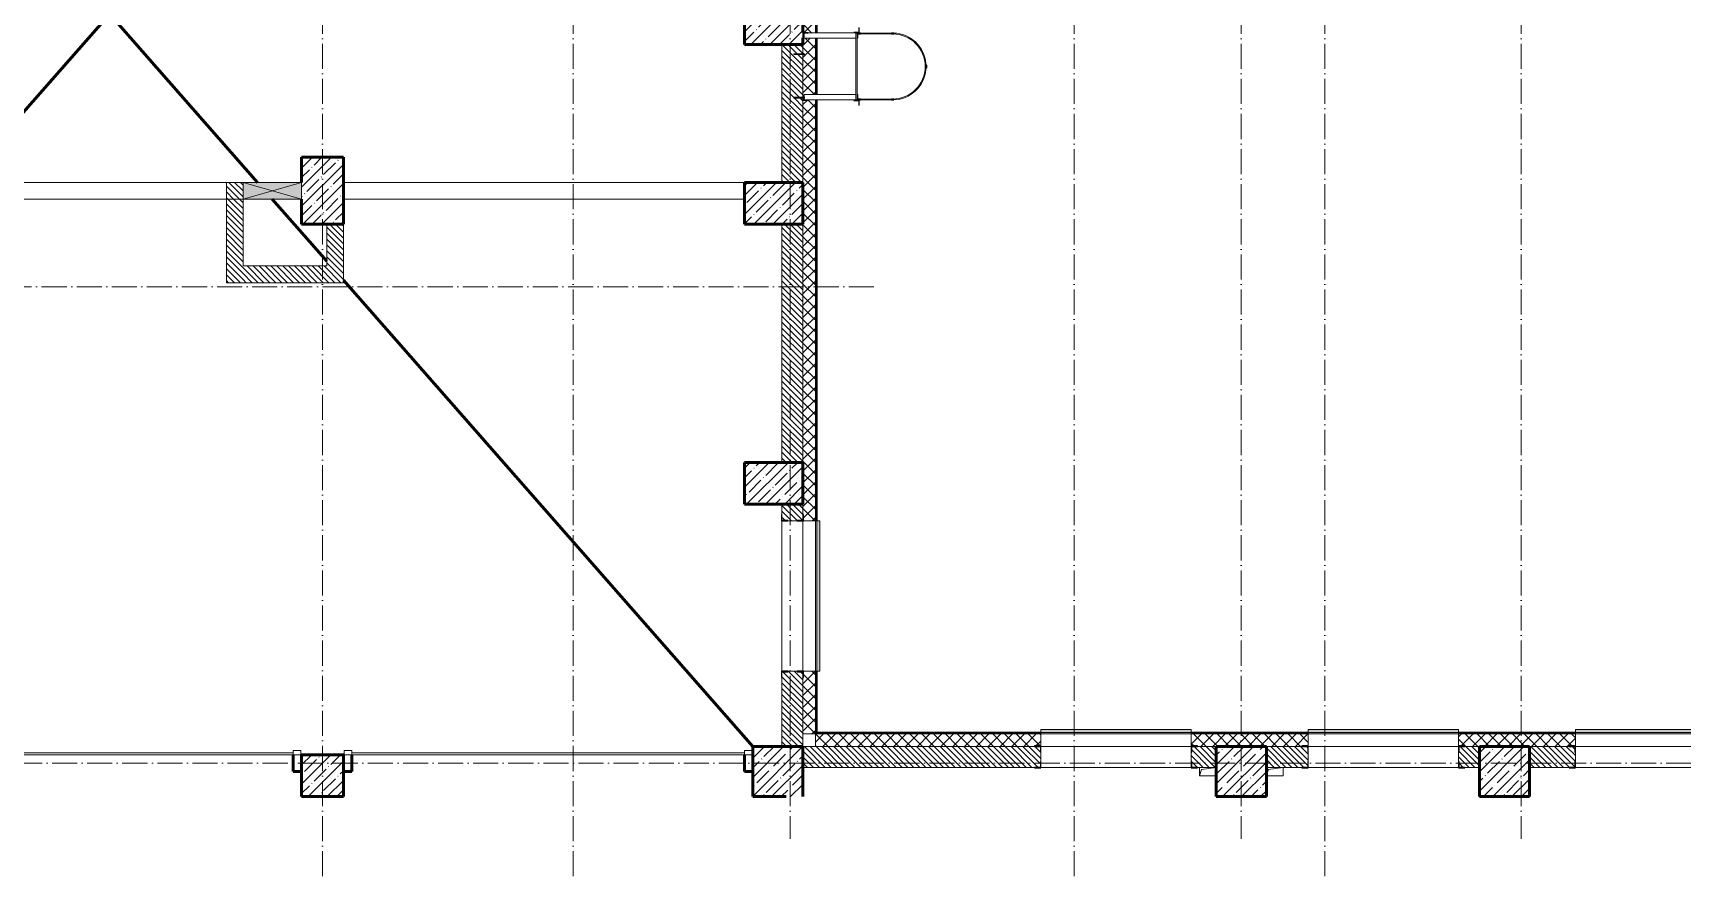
# Model space of a CAD drawing. Header units: millimetres. Extents: x 2294 to 908349, y -83289 to 219220.
# Drawn here: x 180068 to 199821, y 72304 to 82343 of the extents above; entities that cross this region are included whole.
import ezdxf

# ---------------------------------------------------------------- set-up
doc = ezdxf.new("R2010")
doc.units = ezdxf.units.MM
doc.linetypes.add('50_200_ШТРИХ_1Т_ш5_п1_п1_', pattern=[700, 500, -100, 0, -100])
for name, color, linetype, lineweight in [('A-DETL-____-OTLN-1', 7, 'Continuous', 50), ('A-DETL-GENF-OTLN', 7, 'Continuous', 9), ('A-DOOR-____-MCUT', 7, 'Continuous', 13), ('A-DOOR-____-OTLN', 7, 'Continuous', 9), ('A-FLOR-____-OTLN', 7, 'Continuous', 9), ('A-GENM-____-MCUT', 7, 'Continuous', 25), ('A-GENM-____-OTLN', 7, 'Continuous', 9), ('A-GENM-____-OTLN-1', 7, 'Continuous', 25), ('A-GLAZ-____-OTLN', 7, 'Continuous', 9), ('A-WALL-____-MCUT', 7, 'Continuous', 13), ('A-WALL-____-MCUT-1', 7, 'Continuous', 9), ('A-WALL-____-OTLN', 7, 'Continuous', 9), ('A-WALL-____-PATT-1', 7, 'Continuous', 9), ('A-WALL-FNSH-MCUT-1', 7, 'Continuous', 9), ('I-WALL-____-OTLN', 7, 'Continuous', 9), ('S-COLS-____-MCUT', 7, 'Continuous', 50), ('S-COLS-____-OTLN', 7, 'Continuous', 9), ('S-GRID-____-OTLN-1', 7, '50_200_ШТРИХ_1Т_ш5_п1_п1_', 9)]:
    doc.layers.add(name, color=color, linetype=linetype, lineweight=lineweight)
doc.layers.add('A-GLAZ-____-OTLN-1', color=7, linetype='Continuous', lineweight=9, true_color=0xc0c0c0)
pattern_1 = [(135, (165583.507, 6025.276), (-35.35534, -35.35534), [])]
pattern_2 = [(45, (165583.51, 6025.28), (-70.71068, 70.71068), []), (135, (165583.51, 6025.28), (-70.71068, -70.71068), [])]

# ---------------------------------------------------------------- blocks, each defined once
blk = doc.blocks.new('3osi')
at = {"layer": 'S-GRID-____-OTLN-1', "color": 251, "ltscale": 0.6, "true_color": 0x636466}
for p, q in [((183533.5, 96918.1), (183533.5, 58916.9)), ((186533.5, 96918.1), (186533.5, 58916.9)), ((189133.5, 96918.1), (189133.5, 72700.8)), ((192533.5, 96918.1), (192533.5, 58916.9)), ((194533.5, 96918.1), (194533.5, 72700.8)), ((195533.5, 96918.1), (195533.5, 58916.9)), ((197883.5, 96918.1), (197883.5, 72700.8)), ((190133.5, 79306.3), (160914.7, 79306.3)), ((269657.9, 73606.3), (160914.7, 73606.3))]:
    blk.add_line(p, q, dxfattribs=at)
blk = doc.blocks.new('BSC_Колонна _Прямоугольная - 500х700-25279857-АР1_План отверстий 3 этажа в осях 1-64_Ю-ЯЯ')
at = {"layer": 'S-COLS-____-OTLN'}
h = blk.add_hatch(dxfattribs=at)
h.set_pattern_fill('FP_16', color=256, style=0, pattern_type=2)
h.set_pattern_definition([(315, (-76431.04, 23350), (114.04925, 114.04925), []), (315, (-76431.04, 23235.95), (114.04925, 114.04925), [201.613, -40.323, 3.353, -36.97])])
h.paths.add_polyline_path([(-250, -350), (250, -350), (250, 350), (-250, 350), (-250, -55)], flags=0)
at = {"layer": 'S-COLS-____-MCUT'}
for p, q in [((250, 350), (-250, 350)), ((-250, 350), (-250, -350)), ((250, -350), (250, 350)), ((-250, -350), (-170, -350)), ((-107, -350), (250, -350))]:
    blk.add_line(p, q, dxfattribs=at)
blk = doc.blocks.new('BSC_Колонна _Прямоугольная - 600х600-V52-АР1_План отверстий 3 этажа в осях 1-64_Ю-ЯЯ')
at = {"layer": 'S-COLS-____-OTLN'}
h = blk.add_hatch(dxfattribs=at)
h.set_pattern_fill('FP_60', color=256, style=0, pattern_type=2)
h.set_pattern_definition([(45, (-28950, -67481.04), (-114.04925, 114.04925), []), (45, (-28835.95, -67481.04), (-114.04925, 114.04925), [201.613, -40.323, 3.353, -36.97])])
h.paths.add_polyline_path([(-300, -300), (300, -300), (300, 300), (-300, 300), (-300, 237)], flags=0)
at = {"layer": 'S-COLS-____-MCUT'}
for p, q in [((300, 300), (-300, 300)), ((-300, 300), (-300, -300)), ((300, -300), (300, 300)), ((-300, -300), (300, -300))]:
    blk.add_line(p, q, dxfattribs=at)
blk = doc.blocks.new('BSC_Колонна _Прямоугольная - 500х800-V67-АР1_План отверстий 3 этажа в осях 1-64_Ю-ЯЯ')
at = {"layer": 'S-COLS-____-OTLN'}
h = blk.add_hatch(dxfattribs=at)
h.set_pattern_fill('FP_75', color=256, style=0, pattern_type=2)
h.set_pattern_definition([(45, (-17950, -74431.04), (-114.04925, 114.04925), []), (45, (-17835.95, -74431.04), (-114.04925, 114.04925), [201.613, -40.323, 3.353, -36.97])])
h.paths.add_polyline_path([(-250, -400), (250, -400), (250, 400), (-250, 400), (-250, -100)], flags=0)
at = {"layer": 'S-COLS-____-MCUT'}
for p, q in [((250, 400), (-250, 400)), ((-250, 400), (-250, 100)), ((250, -400), (250, 400)), ((-250, -100), (-250, -400)), ((-250, -400), (250, -400))]:
    blk.add_line(p, q, dxfattribs=at)
blk = doc.blocks.new('BSC_Колонна _Прямоугольная - 500х700-25976089-АР1_План отверстий 3 этажа в осях 1-64_Ю-ЯЯ')
at = {"layer": 'S-COLS-____-OTLN'}
h = blk.add_hatch(dxfattribs=at)
h.set_pattern_fill('FP_76', color=256, style=0, pattern_type=2)
h.set_pattern_definition([(315, (-74281.04, 23350), (114.04925, 114.04925), []), (315, (-74281.04, 23235.95), (114.04925, 114.04925), [201.613, -40.323, 3.353, -36.97])])
h.paths.add_polyline_path([(-250, -350), (250, -350), (250, 350), (-250, 350)], flags=0)
at = {"layer": 'S-COLS-____-MCUT'}
for p, q in [((250, 350), (-250, 350)), ((-250, 350), (-250, -350)), ((250, -350), (250, 350)), ((-250, -350), (250, -350))]:
    blk.add_line(p, q, dxfattribs=at)
blk = doc.blocks.new('BSC_Колонна _Прямоугольная - 500х700-V68-АР1_План отверстий 3 этажа в осях 1-64_Ю-ЯЯ')
at = {"layer": 'S-COLS-____-OTLN'}
h = blk.add_hatch(dxfattribs=at)
h.set_pattern_fill('FP_77', color=256, style=0, pattern_type=2)
h.set_pattern_definition([(315, (-70931.04, 23350), (114.04925, 114.04925), []), (315, (-70931.04, 23235.95), (114.04925, 114.04925), [201.613, -40.323, 3.353, -36.97])])
h.paths.add_polyline_path([(-250, -350), (250, -350), (250, 350), (-250, 350)], flags=0)
at = {"layer": 'S-COLS-____-MCUT'}
for p, q in [((250, 350), (-250, 350)), ((-250, 350), (-250, -350)), ((250, -350), (250, 350)), ((-250, -350), (250, -350))]:
    blk.add_line(p, q, dxfattribs=at)
blk = doc.blocks.new('BSC_Колонна _Прямоугольная - 500х500-V71-АР1_План отверстий 3 этажа в осях 1-64_Ю-ЯЯ')
at = {"layer": 'S-COLS-____-OTLN'}
h = blk.add_hatch(dxfattribs=at)
h.set_pattern_fill('FP_80', color=256, style=0, pattern_type=2)
h.set_pattern_definition([(45, (-17950, -67431.04), (-114.04925, 114.04925), []), (45, (-17835.95, -67431.04), (-114.04925, 114.04925), [201.613, -40.323, 3.353, -36.97])])
h.paths.add_polyline_path([(-250, -250), (250, -250), (250, 250), (-250, 250)], flags=0)
at = {"layer": 'S-COLS-____-MCUT'}
for p, q in [((250, 250), (-250, 250)), ((-250, 250), (-250, -250)), ((250, -250), (250, 250)), ((-250, -250), (250, -250))]:
    blk.add_line(p, q, dxfattribs=at)
blk = doc.blocks.new('BSC_Колонна _Прямоугольная - 600х600-V89-АР1_План отверстий 3 этажа в осях 1-64_Ю-ЯЯ')
at = {"layer": 'S-COLS-____-OTLN'}
h = blk.add_hatch(dxfattribs=at)
h.set_pattern_fill('FP_94', color=256, style=0, pattern_type=2)
h.set_pattern_definition([(45, (-32100, -67481.04), (-114.04925, 114.04925), []), (45, (-31985.95, -67481.04), (-114.04925, 114.04925), [201.613, -40.323, 3.353, -36.97])])
h.paths.add_polyline_path([(-300, -300), (300, -300), (300, 300), (-300, 300)], flags=0)
at = {"layer": 'S-COLS-____-MCUT'}
for p, q in [((300, 300), (-300, 300)), ((-300, 300), (-300, -300)), ((300, -300), (300, 300)), ((-300, -300), (300, -300))]:
    blk.add_line(p, q, dxfattribs=at)
blk = doc.blocks.new('BSC_Колонна _Прямоугольная - 600х600-V90-АР1_План отверстий 3 этажа в осях 1-64_Ю-ЯЯ')
at = {"layer": 'S-COLS-____-OTLN'}
h = blk.add_hatch(dxfattribs=at)
h.set_pattern_fill('FP_95', color=256, style=0, pattern_type=2)
h.set_pattern_definition([(45, (-23400, -67481.04), (-114.04925, 114.04925), []), (45, (-23285.95, -67481.04), (-114.04925, 114.04925), [201.613, -40.323, 3.353, -36.97])])
h.paths.add_polyline_path([(-300, -300), (300, -300), (300, 300), (-300, 300)], flags=0)
at = {"layer": 'S-COLS-____-MCUT'}
for p, q in [((300, 300), (-300, 300)), ((-300, 300), (-300, -300)), ((300, -300), (300, 300)), ((-300, -300), (100, -300))]:
    blk.add_line(p, q, dxfattribs=at)
blk = doc.blocks.new('Фахверк_СКБ_Уголок - 250_2700-27497298-АР1_План отверстий 3 этажа в осях 1-64_Ю-ЯЯ')
at = {"layer": 'A-GENM-____-MCUT'}
for p, q in [((200, 181), (125, 181)), ((125, 181), (125, 106)), ((125, 106), (131, 106)), ((131, 106), (131, 175)), ((131, 175), (200, 175)), ((200, 175), (200, 181)), ((131, -6), (125, -6)), ((125, -6), (125, -81)), ((125, -81), (200, -81)), ((131, -75), (131, -6)), ((200, -75), (131, -75)), ((200, -81), (200, -75))]:
    blk.add_line(p, q, dxfattribs=at)
blk = doc.blocks.new('Фахверк_СКБ_Уголок - 250_2700-27509033-АР1_План отверстий 3 этажа в осях 1-64_Ю-ЯЯ')
at = {"layer": 'A-GENM-____-MCUT'}
for p, q in [((125, 181), (50, 181)), ((50, 181), (50, 175)), ((50, 175), (119, 175)), ((119, 175), (119, 106)), ((119, 106), (125, 106)), ((125, 106), (125, 181)), ((119, -75), (50, -75)), ((50, -75), (50, -81)), ((50, -81), (125, -81)), ((125, -6), (119, -6)), ((119, -6), (119, -75)), ((125, -81), (125, -6))]:
    blk.add_line(p, q, dxfattribs=at)
blk = doc.blocks.new('AR_Отверстие прямоугольное _в плите_ - AR_Отверстие прямоугольное _в плите_-V183-АР1_План отверстий 3 этажа в осях 1-64_Ю-ЯЯ')
at = {"layer": 'A-GENM-____-OTLN'}
for p, q in [((-100, 50), (-100, -50)), ((-100, -50), (-75, 25)), ((-75, 25), (100, 50)), ((100, -50), (100, 50)), ((-100, -50), (100, -50))]:
    blk.add_line(p, q, dxfattribs=at)
blk = doc.blocks.new('AR_Отверстие прямоугольное _в плите_ - AR_Отверстие прямоугольное _в плите_-V175-АР1_План отверстий 3 этажа в осях 1-64_Ю-ЯЯ')
at = {"layer": 'A-GENM-____-OTLN'}
for p, q in [((-100, -50), (-75, 25)), ((-75, 25), (100, 50)), ((100, -50), (100, 50)), ((-100, -50), (100, -50))]:
    blk.add_line(p, q, dxfattribs=at)
blk = doc.blocks.new('Лестница_Металлическая_Кровля_Перепад - Назначение габаритов по экземпляру-30749997-АР1_План отверстий 3 этажа в осях 1-64_Ю-ЯЯ')
at = {"layer": 'A-GENM-____-MCUT'}
for p, q in [((140, 1610), (110, 1610)), ((110, 1610), (110, 1600)), ((140, 1610), (110, 1610)), ((110, 1610), (110, 1600)), ((110, 1600), (140, 1600)), ((110, 1600), (140, 1600)), ((140, 1600), (140, 1610)), ((140, 1600), (140, 1610)), ((-147, 1493), (-168, 1472)), ((-168, 1472), (-161, 1465)), ((-161, 1465), (-140, 1486)), ((-140, 1486), (-147, 1493)), ((397, 1493), (390, 1486)), ((390, 1486), (411, 1465)), ((418, 1472), (397, 1493)), ((411, 1465), (418, 1472)), ((-275, 1215), (-275, 1185)), ((-265, 1215), (-275, 1215)), ((-265, 1185), (-265, 1215)), ((525, 1215), (515, 1215)), ((515, 1215), (515, 1185)), ((525, 1185), (525, 1215)), ((-275, 1185), (-265, 1185)), ((515, 1185), (525, 1185)), ((-265, 815), (-275, 815)), ((-275, 815), (-275, 785)), ((-265, 785), (-265, 815)), ((525, 815), (515, 815)), ((515, 815), (515, 785)), ((525, 785), (525, 815))]:
    blk.add_line(p, q, dxfattribs=at)
at = {"layer": 'A-GENM-____-OTLN'}
for p, q in [((-275, 1185), (-275, 815)), ((-265, 815), (-265, 1185)), ((515, 1185), (515, 815)), ((525, 815), (525, 1185))]:
    blk.add_line(p, q, dxfattribs=at)
for radius, start, end in [(390, 0, 180), (400, 47.1513, 132.8487), (400, 137.1513, 177.8405), (400, 2.1595, 42.8487)]:
    blk.add_arc((125, 1200), radius, start, end, dxfattribs=at)
blk = doc.blocks.new('ЛМ_Арматурный стержень_ГОСТ 5781-82 - Ø 18 А240-29172526-АР1_План отверстий 3 этажа в осях 1-64_Ю-ЯЯ')
at = {"layer": 'A-GENM-____-OTLN'}
for p, q in [((24334, 76318), (24334, 75518)), ((24334, 76318), (24343, 76318)), ((24343, 76318), (24352, 76318)), ((24352, 75518), (24352, 76318)), ((24343, 75518), (24334, 75518)), ((24352, 75518), (24343, 75518))]:
    blk.add_line(p, q, dxfattribs=at)
blk = doc.blocks.new('ЛМ_Уголок_ГОСТ 8509-93 - L 63х63x6-29176215-АР1_План отверстий 3 этажа в осях 1-64_Ю-ЯЯ')
at = {"layer": 'A-GENM-____-MCUT'}
for p, q in [((24369, 76324), (24312, 76324)), ((24312, 76324), (24312, 76318)), ((24360, 76318), (24375, 76318)), ((24375, 76381), (24369, 76381)), ((24369, 76381), (24369, 76324)), ((24375, 76318), (24375, 76381))]:
    blk.add_line(p, q, dxfattribs=at)
blk = doc.blocks.new('ЛМ_Уголок_ГОСТ 8509-93 - L 63х63x6-29176216-АР1_План отверстий 3 этажа в осях 1-64_Ю-ЯЯ')
at = {"layer": 'A-GENM-____-MCUT'}
for p, q in [((24312, 75518), (24312, 75512)), ((24312, 75512), (24369, 75512)), ((24375, 75518), (24360, 75518)), ((24369, 75512), (24369, 75455)), ((24375, 75455), (24375, 75518)), ((24369, 75455), (24375, 75455))]:
    blk.add_line(p, q, dxfattribs=at)
blk = doc.blocks.new('Анкер клиновой - Анкер клиновой МКТ V-A 10-10-15_115-14811140-АР1_План отверстий 3 этажа в осях 1-64_Ю-ЯЯ')
at = {"layer": 'A-GENM-____-OTLN'}
for p, q in [((23706, 76071), (23591, 76071)), ((23591, 76061), (23591, 76071)), ((23591, 76061), (23706, 76061)), ((23710, 76074), (23706, 76074)), ((23706, 76058), (23706, 76074)), ((23706, 76074), (23706, 76072)), ((23706, 76060), (23706, 76058)), ((23706, 76058), (23710, 76058)), ((23710, 76072), (23710, 76074)), ((23710, 76074), (23710, 76058)), ((23720, 76071), (23710, 76071)), ((23710, 76061), (23720, 76061)), ((23710, 76058), (23710, 76060)), ((23720, 76071), (23720, 76061))]:
    blk.add_line(p, q, dxfattribs=at)
blk = doc.blocks.new('Анкер клиновой - Анкер клиновой МКТ V-A 10-10-15_115-V208-АР1_План отверстий 3 этажа в осях 1-64_Ю-ЯЯ')
at = {"layer": 'A-GENM-____-OTLN'}
for p, q in [((23700, 75550), (23591, 75550)), ((23591, 75540), (23591, 75550)), ((23591, 75540), (23700, 75540)), ((23710, 75553), (23706, 75553)), ((23706, 75537), (23710, 75537)), ((23710, 75551), (23710, 75553)), ((23710, 75553), (23710, 75537)), ((23720, 75550), (23710, 75550)), ((23710, 75540), (23720, 75540)), ((23710, 75537), (23710, 75539)), ((23720, 75550), (23720, 75540))]:
    blk.add_line(p, q, dxfattribs=at)
blk = doc.blocks.new('ЛМ_Уголок_ГОСТ 8509-93 - L 63х63x6-29171483-АР1_План отверстий 3 этажа в осях 1-64_Ю-ЯЯ')
at = {"layer": 'A-GENM-____-OTLN'}
for p, q in [((23700, 76324), (23700, 76261)), ((23763, 76324), (23700, 76324)), ((23700, 76261), (23706, 76261)), ((23706, 76261), (23706, 76318)), ((23706, 76318), (23763, 76318)), ((23763, 76318), (23763, 76324))]:
    blk.add_line(p, q, dxfattribs=at)
blk = doc.blocks.new('ЛМ_Уголок_ГОСТ 8509-93 - L 63х63x6-29171484-АР1_План отверстий 3 этажа в осях 1-64_Ю-ЯЯ')
at = {"layer": 'A-GENM-____-OTLN'}
for p, q in [((23706, 75575), (23700, 75575)), ((23700, 75575), (23700, 75512)), ((23700, 75512), (23763, 75512)), ((23706, 75518), (23706, 75575)), ((23763, 75518), (23706, 75518)), ((23763, 75512), (23763, 75518))]:
    blk.add_line(p, q, dxfattribs=at)
blk = doc.blocks.new('ЛМ_Уголок_ГОСТ 8509-93 - L 63х63x6-30750527-АР1_План отверстий 3 этажа в осях 1-64_Ю-ЯЯ')
at = {"layer": 'A-GENM-____-OTLN'}
for p, q in [((0, 45), (0, -18)), ((619, 45), (0, 45)), ((645, 45), (637, 45)), ((645, -18), (645, 45)), ((48, -18), (619, -18)), ((637, -18), (645, -18))]:
    blk.add_line(p, q, dxfattribs=at)
blk = doc.blocks.new('ЛМ_Уголок_ГОСТ 8509-93 - L 63х63x6-30750528-АР1_План отверстий 3 этажа в осях 1-64_Ю-ЯЯ')
at = {"layer": 'A-GENM-____-OTLN'}
for p, q in [((0, 18), (0, -4)), ((619, 18), (48, 18)), ((645, 18), (637, 18)), ((645, -45), (645, 18)), ((0, -14), (0, -45)), ((0, -45), (619, -45)), ((637, -45), (645, -45))]:
    blk.add_line(p, q, dxfattribs=at)
blk = doc.blocks.new('Отлив_СКБ - Отлив витража_СФТК-31884011-АР1_План отверстий 3 этажа в осях 1-64_Ю-ЯЯ')
at = {"layer": 'A-GLAZ-____-OTLN-1'}
for points in [[(1800, 2), (1800, 37), (0, 37), (0, 2), (1715, 2)], [(1715, 0), (1800, 0), (1800, 2), (0, 2), (0, 0)]]:
    blk.add_hatch(color=256, dxfattribs=at).paths.add_polyline_path(points, flags=0)
at = {"layer": 'A-GLAZ-____-OTLN'}
for p, q in [((0, 3), (0, 37)), ((1800, 37), (0, 37)), ((0, 2), (1800, 2)), ((1800, 37), (1800, 3)), ((1800, 0), (0, 0))]:
    blk.add_line(p, q, dxfattribs=at)
blk = doc.blocks.new('DM_Штора_Противопожарная_Doormaster_EI-60 - ш_4000 х в_2680-31485573-АР1_План отверстий 3 этажа в осях 1-64_Ю-ЯЯ')
at = {"layer": 'A-DOOR-____-MCUT'}
for p, q in [((-1875, 150), (-1965, 150)), ((-1965, 150), (-1965, 100)), ((-1965, 100), (-1875, 100)), ((-1875, 100), (-1875, 150)), ((-1875, 125), (2125, 125)), ((2125, 150), (2125, 100)), ((2215, 150), (2125, 150)), ((2125, 100), (2215, 100)), ((2215, 100), (2215, 150))]:
    blk.add_line(p, q, dxfattribs=at)
blk = doc.blocks.new('DM_Штора_Противопожарная_Doormaster_EI-60 - ш_4700 х в_2680-31485574-АР1_План отверстий 3 этажа в осях 1-64_Ю-ЯЯ')
at = {"layer": 'A-DOOR-____-MCUT'}
for p, q in [((-2225, 150), (-2315, 150)), ((-2315, 150), (-2315, 100)), ((-2315, 100), (-2225, 100)), ((-2225, 100), (-2225, 150)), ((-2225, 125), (2475, 125)), ((2475, 150), (2475, 100)), ((2565, 150), (2475, 150)), ((2475, 100), (2565, 100)), ((2565, 100), (2565, 150))]:
    blk.add_line(p, q, dxfattribs=at)
blk = doc.blocks.new('BSC_Колонна _Прямоугольная1 - 200х100 _металл_-31488033-АР1_План отверстий 3 этажа в осях 1-64_Ю-ЯЯ')
at = {"layer": 'S-COLS-____-MCUT'}
for p, q in [((100, 50), (-100, 50)), ((-100, 50), (-100, 40)), ((100, -50), (100, 50)), ((-100, -50), (100, -50))]:
    blk.add_line(p, q, dxfattribs=at)
blk = doc.blocks.new('BSC_Колонна _Прямоугольная1 - 200х100 _металл_-V209-АР1_План отверстий 3 этажа в осях 1-64_Ю-ЯЯ')
at = {"layer": 'S-COLS-____-MCUT'}
for p, q in [((100, 50), (-100, 50)), ((100, -50), (100, 50)), ((-100, -40), (-100, -50)), ((-100, -50), (100, -50))]:
    blk.add_line(p, q, dxfattribs=at)
blk = doc.blocks.new('AR_Отверстие прямоугольное _в стене__БезПР - AR_Отверстие прямоугольное _в стене__БезПР-36898863-АР1_План отверстий 3 этажа в осях 1-64_Ю-ЯЯ')
at = {"layer": 'A-GLAZ-____-OTLN'}
blk.add_hatch(color=256, dxfattribs=at).paths.add_polyline_path([(-350, 100), (-350, -100), (350, -100), (350, 100)], flags=0)
at = {"layer": 'A-DETL-GENF-OTLN'}
for p, q in [((-350, -100), (-350, 100)), ((-350, 100), (350, 100)), ((350, 100), (-350, -100)), ((-350, 100), (350, -100)), ((350, 100), (-350, 100)), ((-350, 100), (-350, -100)), ((350, 100), (350, -100)), ((350, -100), (350, 100)), ((350, -100), (-350, -100)), ((-350, -100), (350, -100))]:
    blk.add_line(p, q, dxfattribs=at)
at = {"layer": 'A-GLAZ-____-OTLN'}
blk.add_line((350, 100), (-350, 100), dxfattribs=at)
blk = doc.blocks.new('3floor')
at = {"layer": 'A-WALL-____-PATT-1'}
h = blk.add_hatch(dxfattribs=at)
h.set_pattern_fill('FP_4', color=256, style=0, pattern_type=2)
h.set_pattern_definition(pattern_2)
h.paths.add_polyline_path([(189434, 73956), (189434, 74706), (189290, 74706), (189290, 74631), (189284, 74631), (189284, 73956), (189430, 73956)], flags=0)
h.paths.add_polyline_path([(189434, 76506), (189434, 81543), (189347, 81543), (189347, 81537), (189284, 81537), (189284, 76581), (189290, 76581), (189290, 76506)], flags=0)
h.paths.add_polyline_path([(189299, 81543), (189299, 81565), (189290, 81565), (189290, 81543), (189294, 81543)], flags=0)
h.paths.add_polyline_path([(189294, 81575), (189299, 81576), (189299, 81606), (189434, 81606), (189434, 82280), (189299, 82280), (189299, 82343), (189290, 82343), (189290, 82286), (189284, 82286), (189284, 82096), (189304, 82096), (189304, 82086), (189284, 82086), (189284, 81600), (189290, 81600), (189290, 81576), (189294, 81576)], flags=0)
h.paths.add_polyline_path([(189434, 82343), (189434, 91956), (189284, 91956), (189284, 82349), (189347, 82349), (189347, 82343), (189430, 82343)], flags=0)
h = blk.add_hatch(dxfattribs=at)
h.set_pattern_fill('FP_9', color=256, style=0, pattern_type=2)
h.set_pattern_definition(pattern_1)
h.paths.add_polyline_path([(189034, 80556), (189284, 80556), (189284, 81565), (189175, 81566), (189175, 81575), (189284, 81575), (189284, 82086), (189175, 82087), (189175, 82096), (189284, 82096), (189284, 82206), (189034, 82206), (189034, 81008)], flags=0)
h = blk.add_hatch(dxfattribs=at)
h.set_pattern_fill('FP_9', color=256, style=0, pattern_type=2)
h.set_pattern_definition(pattern_1)
h.paths.add_polyline_path([(182584, 80356), (182584, 80556), (182384, 80556), (182384, 80356)], flags=0)
h = blk.add_hatch(dxfattribs=at)
h.set_pattern_fill('FP_9', color=256, style=0, pattern_type=2)
h.set_pattern_definition(pattern_1)
h.paths.add_polyline_path([(182584, 79356), (182584, 80356), (182384, 80356), (182384, 79356)], flags=0)
h = blk.add_hatch(dxfattribs=at)
h.set_pattern_fill('FP_9', color=256, style=0, pattern_type=2)
h.set_pattern_definition(pattern_1)
h.paths.add_polyline_path([(183784, 79556), (183784, 80056), (183584, 80056), (183584, 79556)], flags=0)
h = blk.add_hatch(dxfattribs=at)
h.set_pattern_fill('FP_9', color=256, style=0, pattern_type=2)
h.set_pattern_definition(pattern_1)
h.paths.add_polyline_path([(189284, 77206), (189284, 80056), (189034, 80056), (189034, 77206)], flags=0)
h = blk.add_hatch(dxfattribs=at)
h.set_pattern_fill('FP_9', color=256, style=0, pattern_type=2)
h.set_pattern_definition(pattern_1)
h.paths.add_polyline_path([(182584, 79356), (183784, 79356), (183784, 79556), (182584, 79556)], flags=0)
h = blk.add_hatch(dxfattribs=at)
h.set_pattern_fill('FP_9', color=256, style=0, pattern_type=2)
h.set_pattern_definition(pattern_1)
h.paths.add_polyline_path([(189034, 73806), (189284, 73806), (189284, 74700), (189215, 74700), (189215, 74706), (189103, 74706), (189103, 74700), (189034, 74700), (189034, 74550)], flags=0)
h.paths.add_polyline_path([(189215, 76506), (189215, 76512), (189284, 76512), (189284, 76706), (189034, 76706), (189034, 76512), (189103, 76512), (189103, 76506)], flags=0)
h = blk.add_hatch(dxfattribs=at)
h.set_pattern_fill('FP_4', color=256, style=0, pattern_type=2)
h.set_pattern_definition(pattern_2)
h.paths.add_polyline_path([(210784, 73806), (210784, 73956), (209934, 73956), (209934, 73806), (210640, 73806)], flags=0)
h.paths.add_polyline_path([(206809, 73806), (208134, 73806), (208134, 73956), (206734, 73956), (206734, 73812), (206809, 73812)], flags=0)
h.paths.add_polyline_path([(204859, 73806), (204859, 73812), (204934, 73812), (204934, 73956), (203534, 73956), (203534, 73812), (203609, 73812), (203609, 73806), (204834, 73806)], flags=0)
h.paths.add_polyline_path([(201659, 73806), (201659, 73812), (201734, 73812), (201734, 73956), (200334, 73956), (200334, 73812), (200409, 73812), (200409, 73806), (201584, 73806)], flags=0)
h.paths.add_polyline_path([(197984, 73806), (198459, 73806), (198459, 73812), (198534, 73812), (198534, 73956), (197134, 73956), (197134, 73812), (197209, 73812), (197209, 73806), (197384, 73806)], flags=0)
h.paths.add_polyline_path([(195259, 73806), (195259, 73812), (195334, 73812), (195334, 73956), (193934, 73956), (193934, 73812), (194009, 73812), (194009, 73806), (194834, 73806)], flags=0)
h.paths.add_polyline_path([(192059, 73806), (192059, 73812), (192134, 73812), (192134, 73956), (189434, 73956), (189434, 73806), (190314, 73806)], flags=0)
h = blk.add_hatch(dxfattribs=at)
h.set_pattern_fill('FP_9', color=256, style=0, pattern_type=2)
h.set_pattern_definition(pattern_1)
h.paths.add_polyline_path([(194009, 73556), (194234, 73556), (194234, 73806), (193940, 73806), (193940, 73737), (193934, 73737), (193934, 73625), (193940, 73625), (193940, 73556)], flags=0)
h.paths.add_polyline_path([(192059, 73556), (192128, 73557), (192128, 73625), (192134, 73625), (192134, 73737), (192128, 73737), (192128, 73806), (189284, 73806), (189284, 73556), (190314, 73556)], flags=0)
h = blk.add_hatch(dxfattribs=at)
h.set_pattern_fill('FP_9', color=256, style=0, pattern_type=2)
h.set_pattern_definition(pattern_1)
h.paths.add_polyline_path([(197384, 73556), (197384, 73806), (197140, 73806), (197140, 73737), (197134, 73737), (197134, 73625), (197140, 73625), (197140, 73556), (197209, 73556)], flags=0)
h.paths.add_polyline_path([(195259, 73556), (195328, 73556), (195328, 73625), (195334, 73625), (195334, 73737), (195328, 73737), (195328, 73806), (194834, 73806), (194834, 73556)], flags=0)
h = blk.add_hatch(dxfattribs=at)
h.set_pattern_fill('FP_9', color=256, style=0, pattern_type=2)
h.set_pattern_definition(pattern_1)
h.paths.add_polyline_path([(200984, 73556), (200984, 73806), (200340, 73806), (200340, 73737), (200334, 73737), (200334, 73625), (200340, 73625), (200340, 73556), (200919, 73556)], flags=0)
h.paths.add_polyline_path([(198459, 73556), (198528, 73556), (198528, 73625), (198534, 73625), (198534, 73737), (198528, 73737), (198528, 73806), (197984, 73806), (197984, 73556)], flags=0)
at = {"layer": 'A-DETL-____-OTLN-1'}
for p, q in [((173184, 91456), (182756, 80556)), ((179084, 80411), (185834, 88081)), ((182931, 80356), (183584, 79614)), ((183784, 79386), (188684, 73806))]:
    blk.add_line(p, q, dxfattribs=at)
at = {"layer": 'A-FLOR-____-OTLN'}
for p, q in [((183184, 73706), (179184, 73706)), ((188584, 73706), (183884, 73706))]:
    blk.add_line(p, q, dxfattribs=at)
at = {"layer": 'A-WALL-____-MCUT'}
for p, q in [((189034, 82206), (189034, 80556)), ((189284, 82206), (189284, 82096)), ((189284, 82086), (189284, 81600)), ((189284, 81537), (189284, 80556)), ((182384, 80556), (182384, 79356)), ((182584, 80556), (182384, 80556)), ((182384, 80356), (182584, 80356)), ((182584, 79556), (182584, 80356)), ((183584, 80056), (183584, 79556)), ((183784, 79356), (183784, 80056)), ((189034, 80056), (189034, 77206)), ((189284, 80056), (189284, 77206)), ((183584, 79556), (182584, 79556)), ((182384, 79356), (183784, 79356)), ((189034, 76706), (189034, 76581)), ((189284, 76581), (189284, 76706)), ((189103, 76506), (189215, 76506)), ((189215, 74706), (189103, 74706)), ((189034, 74631), (189034, 73806)), ((189284, 74631), (189284, 73806)), ((189284, 73806), (192059, 73806)), ((192134, 73625), (192134, 73737)), ((193934, 73737), (193934, 73625)), ((194234, 73806), (194009, 73806)), ((195259, 73806), (194834, 73806)), ((195334, 73625), (195334, 73737)), ((197134, 73737), (197134, 73625)), ((197384, 73806), (197209, 73806)), ((198459, 73806), (197984, 73806)), ((198534, 73625), (198534, 73737)), ((189284, 73556), (192059, 73556)), ((194009, 73556), (194234, 73556)), ((194834, 73556), (195259, 73556)), ((197209, 73556), (197384, 73556)), ((197984, 73556), (198459, 73556))]:
    blk.add_line(p, q, dxfattribs=at)
at = {"layer": 'A-WALL-____-MCUT-1'}
for p, q in [((189440, 82343), (189440, 91955)), ((189446, 82343), (189446, 91955)), ((189434, 81606), (189434, 82280)), ((189440, 81606), (189440, 82280)), ((189446, 81606), (189446, 82280)), ((189434, 76506), (189434, 81543)), ((189440, 76506), (189440, 81543)), ((189446, 76506), (189446, 81543)), ((189290, 76506), (189434, 76506)), ((189434, 74706), (189290, 74706)), ((189434, 74706), (189434, 73806)), ((189440, 73956), (189440, 74706)), ((189446, 73956), (189446, 74706)), ((189284, 73956), (192134, 73956)), ((192134, 73968), (189434, 73968)), ((192134, 73962), (189434, 73962)), ((192134, 73812), (192134, 73956)), ((195334, 73968), (193934, 73968)), ((195334, 73962), (193934, 73962)), ((193934, 73956), (193934, 73956)), ((193934, 73956), (193934, 73812)), ((195334, 73956), (193934, 73956)), ((195334, 73812), (195334, 73956)), ((198534, 73968), (197134, 73968)), ((198534, 73962), (197134, 73962)), ((197134, 73956), (198534, 73956)), ((197134, 73956), (197134, 73812)), ((198534, 73812), (198534, 73956))]:
    blk.add_line(p, q, dxfattribs=at)
at = {"layer": 'A-WALL-____-OTLN'}
for p, q in [((189034, 74706), (189034, 76506)), ((189284, 74706), (189284, 76506)), ((189284, 76506), (189284, 74706)), ((189434, 76506), (189434, 74706)), ((193934, 73956), (192134, 73956)), ((195334, 73956), (197134, 73956)), ((198534, 73956), (200334, 73956)), ((193934, 73806), (192134, 73806)), ((197134, 73806), (195334, 73806)), ((200334, 73806), (198534, 73806)), ((193934, 73556), (192134, 73556)), ((197134, 73556), (195334, 73556)), ((200334, 73556), (198534, 73556))]:
    blk.add_line(p, q, dxfattribs=at)
at = {"layer": 'A-WALL-FNSH-MCUT-1'}
for p, q in [((189434, 91955), (189434, 82343)), ((189454, 82343), (189454, 91955)), ((189454, 81606), (189454, 82280)), ((189454, 76506), (189454, 81543)), ((189434, 76506), (189454, 76506)), ((189454, 74706), (189434, 74706)), ((189454, 73956), (189454, 74706)), ((192134, 73976), (189434, 73976)), ((192134, 73956), (192134, 73976)), ((195334, 73976), (193934, 73976)), ((193934, 73976), (193934, 73956)), ((195334, 73956), (195334, 73976)), ((198534, 73976), (197134, 73976)), ((197134, 73976), (197134, 73956)), ((198534, 73956), (198534, 73976))]:
    blk.add_line(p, q, dxfattribs=at)
at = {"layer": 'I-WALL-____-OTLN'}
for p, q in [((179084, 80556), (182384, 80556)), ((183784, 80556), (188584, 80556)), ((182384, 80356), (179084, 80356)), ((188584, 80356), (183784, 80356))]:
    blk.add_line(p, q, dxfattribs=at)
at = {"layer": 'A-DOOR-____-OTLN'}
for name, p in [('DM_Штора_Противопожарная_Doormaster_EI-60 - ш_4000 х в_2680-31485573-АР1_План отверстий 3 этажа в осях 1-64_Ю-ЯЯ', (181059, 73606)), ('DM_Штора_Противопожарная_Doormaster_EI-60 - ш_4700 х в_2680-31485574-АР1_План отверстий 3 этажа в осях 1-64_Ю-ЯЯ', (186109, 73606))]:
    blk.add_blockref(name, p, dxfattribs=at)
at = {"layer": 'A-GENM-____-OTLN'}
for name, p in [('ЛМ_Уголок_ГОСТ 8509-93 - L 63х63x6-29176215-АР1_План отверстий 3 этажа в осях 1-64_Ю-ЯЯ', (165584, 6025)), ('ЛМ_Уголок_ГОСТ 8509-93 - L 63х63x6-29171483-АР1_План отверстий 3 этажа в осях 1-64_Ю-ЯЯ', (165584, 6025)), ('ЛМ_Арматурный стержень_ГОСТ 5781-82 - Ø 18 А240-29172526-АР1_План отверстий 3 этажа в осях 1-64_Ю-ЯЯ', (165584, 6025)), ('Анкер клиновой - Анкер клиновой МКТ V-A 10-10-15_115-14811140-АР1_План отверстий 3 этажа в осях 1-64_Ю-ЯЯ', (165584, 6025)), ('ЛМ_Уголок_ГОСТ 8509-93 - L 63х63x6-29171484-АР1_План отверстий 3 этажа в осях 1-64_Ю-ЯЯ', (165584, 6025)), ('Анкер клиновой - Анкер клиновой МКТ V-A 10-10-15_115-V208-АР1_План отверстий 3 этажа в осях 1-64_Ю-ЯЯ', (165584, 6025)), ('ЛМ_Уголок_ГОСТ 8509-93 - L 63х63x6-29176216-АР1_План отверстий 3 этажа в осях 1-64_Ю-ЯЯ', (165584, 6025)), ('AR_Отверстие прямоугольное _в плите_ - AR_Отверстие прямоугольное _в плите_-V183-АР1_План отверстий 3 этажа в осях 1-64_Ю-ЯЯ', (194131, 73506)), ('AR_Отверстие прямоугольное _в плите_ - AR_Отверстие прямоугольное _в плите_-V175-АР1_План отверстий 3 этажа в осях 1-64_Ю-ЯЯ', (194934, 73506))]:
    blk.add_blockref(name, p, dxfattribs=at)
at = {"layer": 'A-GENM-____-OTLN', "extrusion": (0, 0, -1), "rotation": 180}
for name, p in [('ЛМ_Уголок_ГОСТ 8509-93 - L 63х63x6-30750527-АР1_План отверстий 3 этажа в осях 1-64_Ю-ЯЯ', (-189299, 82326)), ('ЛМ_Уголок_ГОСТ 8509-93 - L 63х63x6-30750528-АР1_План отверстий 3 этажа в осях 1-64_Ю-ЯЯ', (-189299, 81561))]:
    blk.add_blockref(name, p, dxfattribs=at)
at = {"layer": 'A-GENM-____-OTLN', "rotation": 269.9999999999999}
blk.add_blockref('Лестница_Металлическая_Кровля_Перепад - Назначение габаритов по экземпляру-30749997-АР1_План отверстий 3 этажа в осях 1-64_Ю-ЯЯ', (189159, 82068), dxfattribs=at)
at = {"layer": 'A-GENM-____-OTLN-1'}
for name, p, rotation in [('Фахверк_СКБ_Уголок - 250_2700-27497298-АР1_План отверстий 3 этажа в осях 1-64_Ю-ЯЯ', (189209, 76381), 89.99999999999991), ('Фахверк_СКБ_Уголок - 250_2700-27497298-АР1_План отверстий 3 этажа в осях 1-64_Ю-ЯЯ', (189109, 74831), 269.9999999999999), ('Фахверк_СКБ_Уголок - 250_2700-27497298-АР1_План отверстий 3 этажа в осях 1-64_Ю-ЯЯ', (192259, 73731), 180), ('Фахверк_СКБ_Уголок - 250_2700-27509033-АР1_План отверстий 3 этажа в осях 1-64_Ю-ЯЯ', (194059, 73731), 180), ('Фахверк_СКБ_Уголок - 250_2700-27497298-АР1_План отверстий 3 этажа в осях 1-64_Ю-ЯЯ', (195459, 73731), 180), ('Фахверк_СКБ_Уголок - 250_2700-27509033-АР1_План отверстий 3 этажа в осях 1-64_Ю-ЯЯ', (197259, 73731), 180), ('Фахверк_СКБ_Уголок - 250_2700-27497298-АР1_План отверстий 3 этажа в осях 1-64_Ю-ЯЯ', (198659, 73731), 180)]:
    blk.add_blockref(name, p, dxfattribs=dict(at, rotation=rotation))
at = {"layer": 'A-GLAZ-____-OTLN'}
for name, p, rotation in [('AR_Отверстие прямоугольное _в стене__БезПР - AR_Отверстие прямоугольное _в стене__БезПР-36898863-АР1_План отверстий 3 этажа в осях 1-64_Ю-ЯЯ', (182934, 80456), 180), ('Отлив_СКБ - Отлив витража_СФТК-31884011-АР1_План отверстий 3 этажа в осях 1-64_Ю-ЯЯ', (189451, 76506), 269.9999999999995)]:
    blk.add_blockref(name, p, dxfattribs=dict(at, rotation=rotation))
for p in [(192134, 73973), (195334, 73973), (198534, 73973)]:
    blk.add_blockref('Отлив_СКБ - Отлив витража_СФТК-31884011-АР1_План отверстий 3 этажа в осях 1-64_Ю-ЯЯ', p, dxfattribs=at)
at = {"layer": 'S-COLS-____-OTLN'}
for name, p, rotation in [('BSC_Колонна _Прямоугольная - 500х700-25279857-АР1_План отверстий 3 этажа в осях 1-64_Ю-ЯЯ', (188934, 82456), 89.9999999999999), ('BSC_Колонна _Прямоугольная - 500х700-25976089-АР1_План отверстий 3 этажа в осях 1-64_Ю-ЯЯ', (188934, 80306), 89.9999999999999), ('BSC_Колонна _Прямоугольная - 500х700-V68-АР1_План отверстий 3 этажа в осях 1-64_Ю-ЯЯ', (188934, 76956), 89.9999999999999), ('BSC_Колонна _Прямоугольная1 - 200х100 _металл_-31488033-АР1_План отверстий 3 этажа в осях 1-64_Ю-ЯЯ', (183234, 73606), 270.0000000000001), ('BSC_Колонна _Прямоугольная1 - 200х100 _металл_-V209-АР1_План отверстий 3 этажа в осях 1-64_Ю-ЯЯ', (183834, 73606), 270.0000000000001), ('BSC_Колонна _Прямоугольная1 - 200х100 _металл_-31488033-АР1_План отверстий 3 этажа в осях 1-64_Ю-ЯЯ', (188634, 73606), 270.0000000000001)]:
    blk.add_blockref(name, p, dxfattribs=dict(at, rotation=rotation))
for name, p in [('BSC_Колонна _Прямоугольная - 500х800-V67-АР1_План отверстий 3 этажа в осях 1-64_Ю-ЯЯ', (183534, 80456)), ('BSC_Колонна _Прямоугольная - 500х500-V71-АР1_План отверстий 3 этажа в осях 1-64_Ю-ЯЯ', (183534, 73456)), ('BSC_Колонна _Прямоугольная - 600х600-V90-АР1_План отверстий 3 этажа в осях 1-64_Ю-ЯЯ', (188984, 73506)), ('BSC_Колонна _Прямоугольная - 600х600-V52-АР1_План отверстий 3 этажа в осях 1-64_Ю-ЯЯ', (194534, 73506)), ('BSC_Колонна _Прямоугольная - 600х600-V89-АР1_План отверстий 3 этажа в осях 1-64_Ю-ЯЯ', (197684, 73506))]:
    blk.add_blockref(name, p, dxfattribs=at)

msp = doc.modelspace()

# ---------------------------------------------------------------- block references
for name in ['3osi', '3floor']:
    msp.add_blockref(name, (0, 0))

doc.saveas('drawing.dxf')
